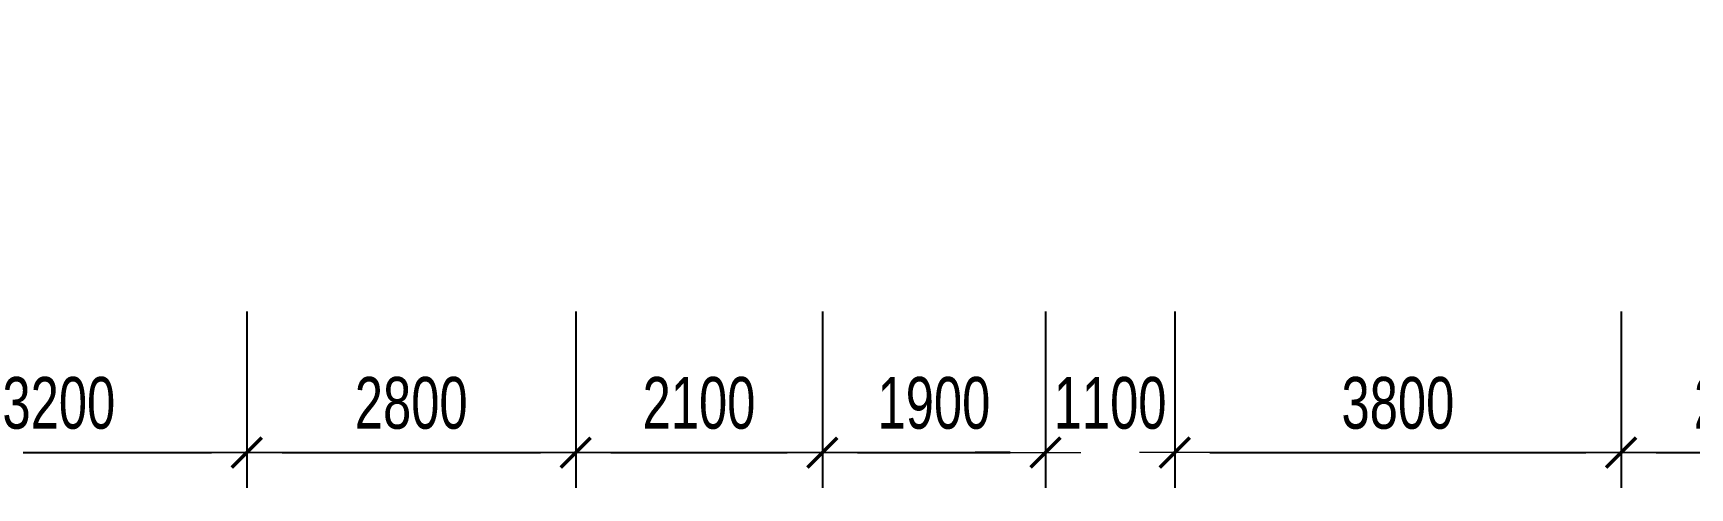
# Model space of a CAD drawing. Header units: millimetres. Extents: x -259680 to 286077, y 2206 to 90611.
# Drawn here: x 38981 to 53086, y 48332 to 52200 of the extents above; entities that cross this region are included whole.
import ezdxf

# ---------------------------------------------------------------- set-up
doc = ezdxf.new("R2010")
doc.units = ezdxf.units.MM
doc.layers.get('Defpoints').update_dxf_attribs({"color": 151, "lineweight": 9})
doc.layers.add('NDC_S_DIM', color=1, linetype='Continuous', lineweight=15)
doc.styles.add('NDC_DIM', font='', dxfattribs={"width": 0.75})
doc.styles.get('NDC_DIM').set_extended_font_data('Dotum')
doc.dimstyles.new('NDC_dim_200', dxfattribs={"dimscale": 200, "dimtxt": 2.2, "dimasz": 1.5, "dimexe": 1.5, "dimexo": 2.5, "dimgap": 1, "dimtad": 1, "dimdec": 0, "dimzin": 0, "dimdsep": 46, "dimtxsty": 'NDC_DIM', "dimblk": 'DIMMARK', "dimcen": 0.09, "dimdle": 1.2, "dimclrd": 1, "dimclre": 1, "dimclrt": 3, "dimadec": 0, "dimazin": 0, "dimtfac": 1, "dimtdec": 0, "dimtix": 1, "dimtofl": 0, "dimtmove": 0, "dimatfit": 3, "dimfxl": 0, "dimtolj": 1, "dimtzin": 0, "dimarcsym": 0})

# ---------------------------------------------------------------- blocks, each defined once
blk = doc.blocks.new('DIMMARK')
at = {"layer": 'NDC_S_DIM', "color": 1}
blk.add_line((-1.5, 0), (1, 0), dxfattribs=at)
at = {"layer": 'NDC_S_DIM', "color": 2, "const_width": 0.1}
blk.add_lwpolyline([(-0.424, -0.424), (0.424, 0.424)], dxfattribs=at)
blk = doc.blocks.new('*D1952')
at = {"layer": 'Defpoints', "color": 0, "ltscale": 100, "transparency": 16777216}
for p in [(43600, 51800), (45700, 51800), (45700, 48632)]:
    blk.add_point(p, dxfattribs=at)
at = {"layer": 'NDC_S_DIM', "color": 1, "lineweight": -2, "ltscale": 100, "transparency": 16777216}
for p, q in [((43600, 49832), (43600, 48332)), ((45700, 49832), (45700, 48332)), ((43900, 48632), (45400, 48632))]:
    blk.add_line(p, q, dxfattribs=at)
at = {"layer": 'NDC_S_DIM', "color": 1, "lineweight": -2, "ltscale": 100, "transparency": 16777216, "xscale": 300, "yscale": 300, "zscale": 300, "rotation": 180}
blk.add_blockref('DIMMARK', (43600, 48632), dxfattribs=at)
at = {"layer": 'NDC_S_DIM', "color": 1, "lineweight": -2, "ltscale": 100, "transparency": 16777216, "xscale": 300, "yscale": 300, "zscale": 300}
blk.add_blockref('DIMMARK', (45700, 48632), dxfattribs=at)
at = {"layer": 'NDC_S_DIM', "color": 3, "ltscale": 100, "transparency": 16777216, "insert": (44650, 49052), "char_height": 440, "attachment_point": 5, "style": 'NDC_DIM'}
blk.add_mtext('\\A1;2100', dxfattribs=at)
blk = doc.blocks.new('*D1953')
at = {"layer": 'Defpoints', "color": 0, "ltscale": 100, "transparency": 16777216}
for p in [(45700, 51800), (47600, 51800), (47600, 48632)]:
    blk.add_point(p, dxfattribs=at)
at = {"layer": 'NDC_S_DIM', "color": 1, "lineweight": -2, "ltscale": 100, "transparency": 16777216}
for p, q in [((45700, 49832), (45700, 48332)), ((47600, 49832), (47600, 48332)), ((46000, 48632), (47300, 48632))]:
    blk.add_line(p, q, dxfattribs=at)
at = {"layer": 'NDC_S_DIM', "color": 1, "lineweight": -2, "ltscale": 100, "transparency": 16777216, "xscale": 300, "yscale": 300, "zscale": 300, "rotation": 180}
blk.add_blockref('DIMMARK', (45700, 48632), dxfattribs=at)
at = {"layer": 'NDC_S_DIM', "color": 1, "lineweight": -2, "ltscale": 100, "transparency": 16777216, "xscale": 300, "yscale": 300, "zscale": 300}
blk.add_blockref('DIMMARK', (47600, 48632), dxfattribs=at)
at = {"layer": 'NDC_S_DIM', "color": 3, "ltscale": 100, "transparency": 16777216, "insert": (46650, 49052), "char_height": 440, "attachment_point": 5, "style": 'NDC_DIM'}
blk.add_mtext('\\A1;1900', dxfattribs=at)
blk = doc.blocks.new('*D1954')
at = {"layer": 'Defpoints', "color": 0, "ltscale": 100, "transparency": 16777216}
for p in [(47600, 51800), (48700, 51800), (48700, 48632)]:
    blk.add_point(p, dxfattribs=at)
at = {"layer": 'NDC_S_DIM', "color": 1, "lineweight": -2, "ltscale": 100, "transparency": 16777216}
for p, q in [((47600, 49832), (47600, 48332)), ((48700, 49832), (48700, 48332)), ((47300, 48632), (47000, 48632)), ((49000, 48632), (49300, 48632))]:
    blk.add_line(p, q, dxfattribs=at)
at = {"layer": 'NDC_S_DIM', "color": 1, "lineweight": -2, "ltscale": 100, "transparency": 16777216, "xscale": 300, "yscale": 300, "zscale": 300}
blk.add_blockref('DIMMARK', (47600, 48632), dxfattribs=at)
at = {"layer": 'NDC_S_DIM', "color": 1, "lineweight": -2, "ltscale": 100, "transparency": 16777216, "xscale": 300, "yscale": 300, "zscale": 300, "rotation": 180}
blk.add_blockref('DIMMARK', (48700, 48632), dxfattribs=at)
at = {"layer": 'NDC_S_DIM', "color": 3, "ltscale": 100, "transparency": 16777216, "insert": (48150, 49052), "char_height": 440, "attachment_point": 5, "style": 'NDC_DIM'}
blk.add_mtext('\\A1;1100', dxfattribs=at)
blk = doc.blocks.new('*D1955')
at = {"layer": 'Defpoints', "color": 0, "ltscale": 100, "transparency": 16777216}
for p in [(48700, 51800), (52500, 51800), (52500, 48632)]:
    blk.add_point(p, dxfattribs=at)
at = {"layer": 'NDC_S_DIM', "color": 1, "lineweight": -2, "ltscale": 100, "transparency": 16777216}
for p, q in [((48700, 49832), (48700, 48332)), ((52500, 49832), (52500, 48332)), ((49000, 48632), (52200, 48632))]:
    blk.add_line(p, q, dxfattribs=at)
at = {"layer": 'NDC_S_DIM', "color": 1, "lineweight": -2, "ltscale": 100, "transparency": 16777216, "xscale": 300, "yscale": 300, "zscale": 300, "rotation": 180}
blk.add_blockref('DIMMARK', (48700, 48632), dxfattribs=at)
at = {"layer": 'NDC_S_DIM', "color": 1, "lineweight": -2, "ltscale": 100, "transparency": 16777216, "xscale": 300, "yscale": 300, "zscale": 300}
blk.add_blockref('DIMMARK', (52500, 48632), dxfattribs=at)
at = {"layer": 'NDC_S_DIM', "color": 3, "ltscale": 100, "transparency": 16777216, "insert": (50600, 49052), "char_height": 440, "attachment_point": 5, "style": 'NDC_DIM'}
blk.add_mtext('\\A1;3800', dxfattribs=at)
blk = doc.blocks.new('*D1956')
at = {"layer": 'Defpoints', "color": 0, "ltscale": 100, "transparency": 16777216}
for p in [(54700, 52200), (52500, 51800), (54700, 48632)]:
    blk.add_point(p, dxfattribs=at)
at = {"layer": 'NDC_S_DIM', "color": 1, "lineweight": -2, "ltscale": 100, "transparency": 16777216}
for p, q in [((52500, 49832), (52500, 48332)), ((54700, 49832), (54700, 48332)), ((52800, 48632), (54400, 48632))]:
    blk.add_line(p, q, dxfattribs=at)
at = {"layer": 'NDC_S_DIM', "color": 1, "lineweight": -2, "ltscale": 100, "transparency": 16777216, "xscale": 300, "yscale": 300, "zscale": 300, "rotation": 180}
blk.add_blockref('DIMMARK', (52500, 48632), dxfattribs=at)
at = {"layer": 'NDC_S_DIM', "color": 1, "lineweight": -2, "ltscale": 100, "transparency": 16777216, "xscale": 300, "yscale": 300, "zscale": 300}
blk.add_blockref('DIMMARK', (54700, 48632), dxfattribs=at)
at = {"layer": 'NDC_S_DIM', "color": 3, "ltscale": 100, "transparency": 16777216, "insert": (53600, 49052), "char_height": 440, "attachment_point": 5, "style": 'NDC_DIM'}
blk.add_mtext('\\A1;2200', dxfattribs=at)
blk = doc.blocks.new('*D2075')
at = {"layer": 'Defpoints', "color": 0, "ltscale": 100, "transparency": 16777216}
for p in [(37600, 51800), (40800, 51800), (40800, 48632)]:
    blk.add_point(p, dxfattribs=at)
at = {"layer": 'NDC_S_DIM', "color": 1, "lineweight": -2, "ltscale": 100, "transparency": 16777216}
for p, q in [((37600, 49832), (37600, 48332)), ((40800, 49832), (40800, 48332)), ((37900, 48632), (40500, 48632))]:
    blk.add_line(p, q, dxfattribs=at)
at = {"layer": 'NDC_S_DIM', "color": 1, "lineweight": -2, "ltscale": 100, "transparency": 16777216, "xscale": 300, "yscale": 300, "zscale": 300, "rotation": 180}
blk.add_blockref('DIMMARK', (37600, 48632), dxfattribs=at)
at = {"layer": 'NDC_S_DIM', "color": 1, "lineweight": -2, "ltscale": 100, "transparency": 16777216, "xscale": 300, "yscale": 300, "zscale": 300}
blk.add_blockref('DIMMARK', (40800, 48632), dxfattribs=at)
at = {"layer": 'NDC_S_DIM', "color": 3, "ltscale": 100, "transparency": 16777216, "insert": (39200, 49052), "char_height": 440, "attachment_point": 5, "style": 'NDC_DIM'}
blk.add_mtext('\\A1;3200', dxfattribs=at)
blk = doc.blocks.new('*D2076')
at = {"layer": 'Defpoints', "color": 0, "ltscale": 100, "transparency": 16777216}
for p in [(40800, 51800), (43600, 51800), (43600, 48632)]:
    blk.add_point(p, dxfattribs=at)
at = {"layer": 'NDC_S_DIM', "color": 1, "lineweight": -2, "ltscale": 100, "transparency": 16777216}
for p, q in [((40800, 49832), (40800, 48332)), ((43600, 49832), (43600, 48332)), ((41100, 48632), (43300, 48632))]:
    blk.add_line(p, q, dxfattribs=at)
at = {"layer": 'NDC_S_DIM', "color": 1, "lineweight": -2, "ltscale": 100, "transparency": 16777216, "xscale": 300, "yscale": 300, "zscale": 300, "rotation": 180}
blk.add_blockref('DIMMARK', (40800, 48632), dxfattribs=at)
at = {"layer": 'NDC_S_DIM', "color": 1, "lineweight": -2, "ltscale": 100, "transparency": 16777216, "xscale": 300, "yscale": 300, "zscale": 300}
blk.add_blockref('DIMMARK', (43600, 48632), dxfattribs=at)
at = {"layer": 'NDC_S_DIM', "color": 3, "ltscale": 100, "transparency": 16777216, "insert": (42200, 49052), "char_height": 440, "attachment_point": 5, "style": 'NDC_DIM'}
blk.add_mtext('\\A1;2800', dxfattribs=at)

msp = doc.modelspace()

# ---------------------------------------------------------------- dimensions: what is measured, and where the dimension line sits
at = {"layer": 'NDC_S_DIM', "ltscale": 100}
for base, p1, p2, picture, middle in [((54700, 48632), (52500, 51800), (54700, 52200), '*D1956', (53600, 49052)), ((45700, 48632), (43600, 51800), (45700, 51800), '*D1952', (44650, 49052)), ((47600, 48632), (45700, 51800), (47600, 51800), '*D1953', (46650, 49052)), ((48700, 48632), (47600, 51800), (48700, 51800), '*D1954', (48150, 49052)), ((52500, 48632), (48700, 51800), (52500, 51800), '*D1955', (50600, 49052))]:
    dim = msp.add_linear_dim(base=base, p1=p1, p2=p2, dimstyle='NDC_dim_200', override={"dimtmove": 1}, dxfattribs=at)
    dim.commit()
    dim.dimension.update_dxf_attribs({"geometry": picture, "text_midpoint": middle})
for base, p1, p2, picture, middle in [((40800, 48632), (37600, 51800), (40800, 51800), '*D2075', (39200, 49052)), ((43600, 48632), (40800, 51800), (43600, 51800), '*D2076', (42200, 49052))]:
    dim = msp.add_linear_dim(base=base, p1=p1, p2=p2, dimstyle='NDC_dim_200', dxfattribs=at)
    dim.commit()
    dim.dimension.update_dxf_attribs({"geometry": picture, "text_midpoint": middle})

doc.saveas('drawing.dxf')
